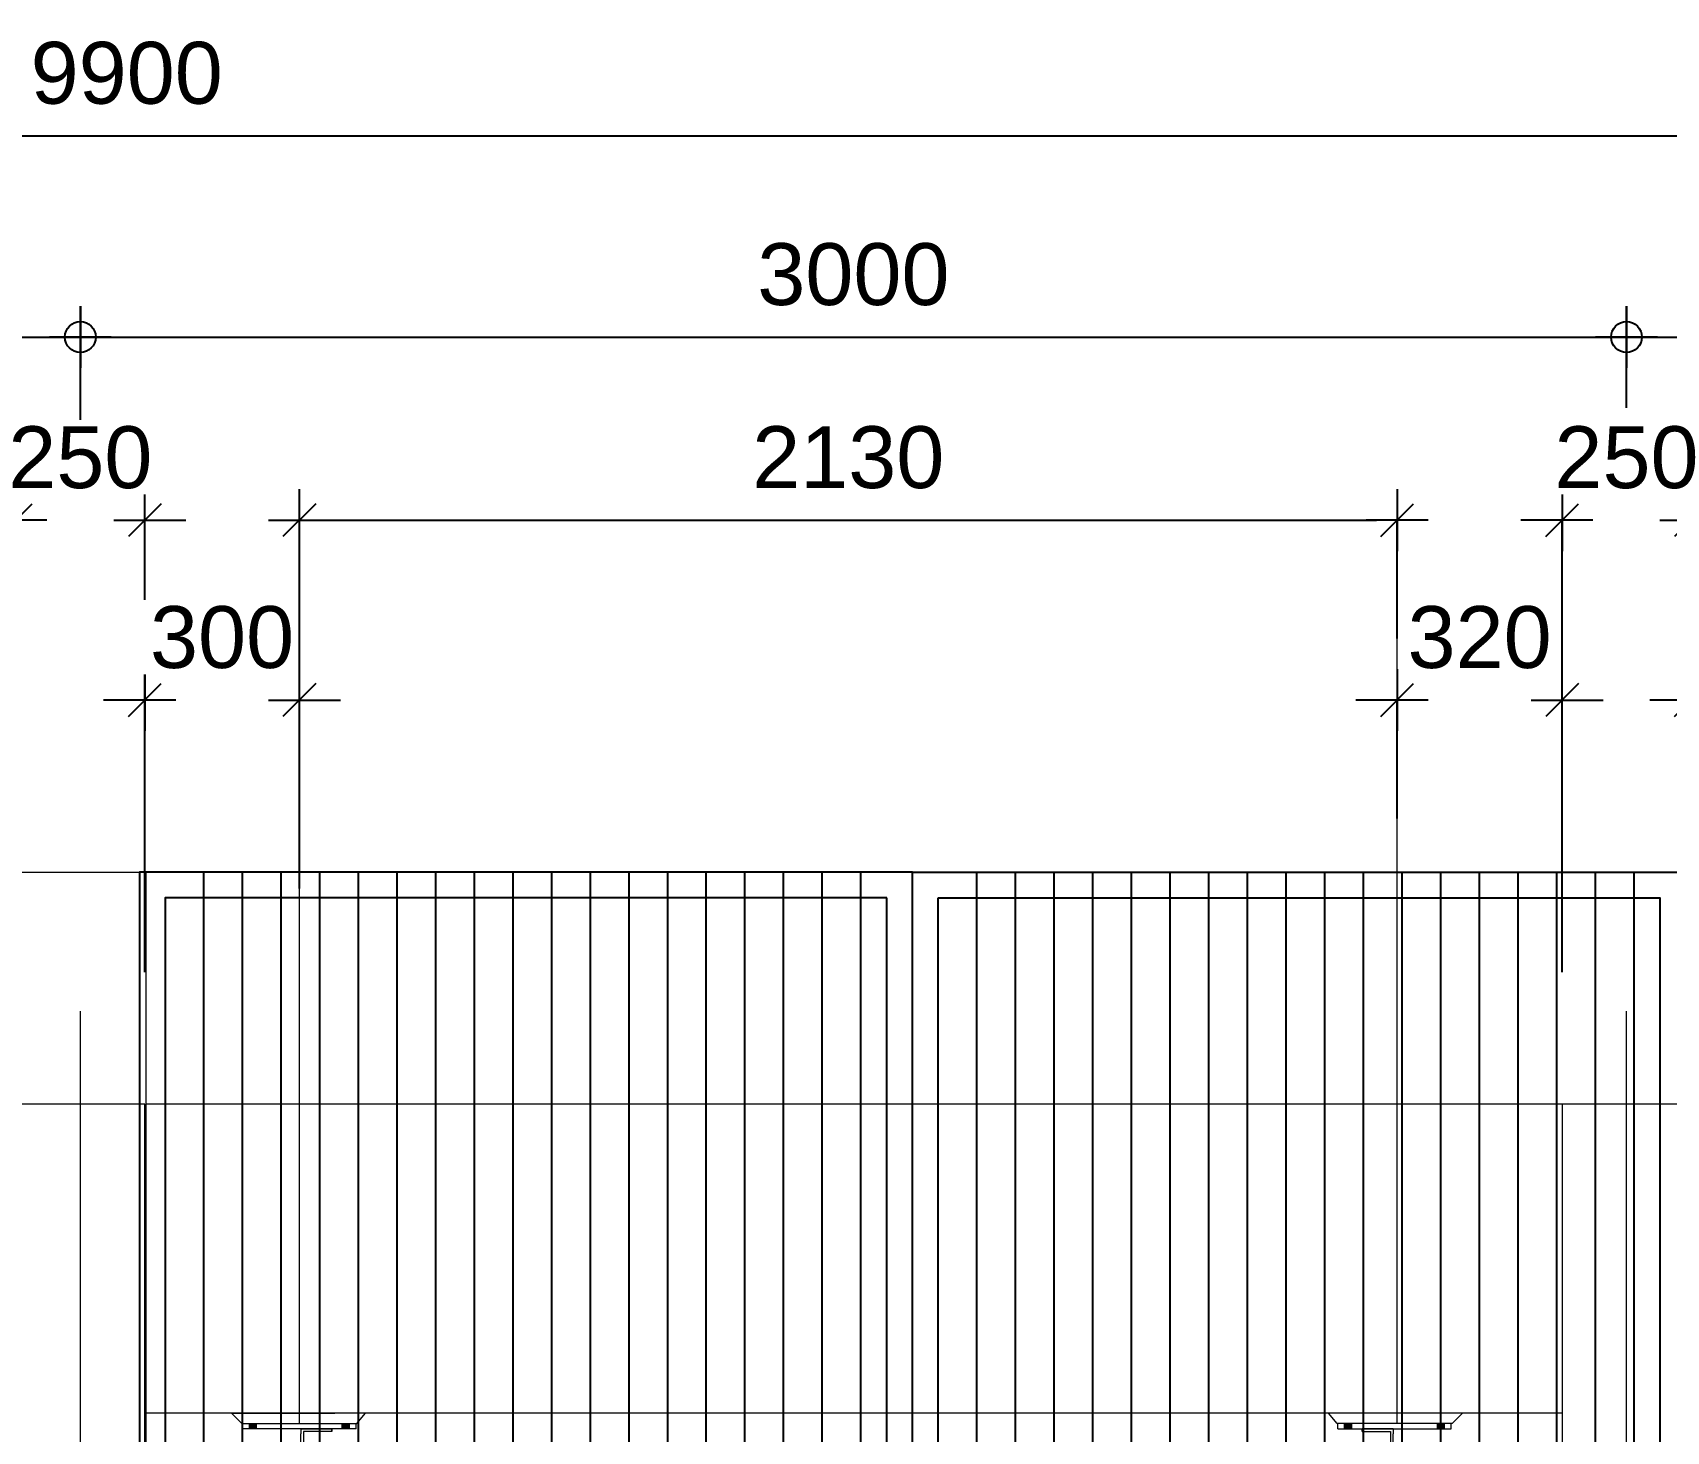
# Model space of a CAD drawing. Header units: millimetres. Extents: x 652937 to 1670132, y 1473552 to 2851037.
# Drawn here: x 663520.594 to 663523.764, y 1524567.373 to 1524570.087 of the extents above; entities that cross this region are included whole.
import ezdxf

# ---------------------------------------------------------------- set-up
doc = ezdxf.new("R2010")
doc.units = ezdxf.units.MM
for name, pattern in [('Grid Line', [22.225, 12.7, -3.175, 3.175, -3.175]), ('HIDDEN', [0.375, 0.25, -0.125]), ('XKITLINE00', [0]), ('XKITLINE02', [4, 2, -2])]:
    doc.linetypes.add(name, pattern=pattern)
doc.layers.add('000 - 0_HIDE_OBJ_FRAMING_DEF_SUB', color=7, linetype='Continuous', plot=False)
for name, color, linetype, lineweight in [('A-230-M_FLOOR', 7, 'Continuous', 25), ('A-GENM', 7, 'Continuous', 9), ('Bolt', 7, 'Continuous', 0), ('Part', 7, 'Continuous', 0), ('Z-030-M_GRID', 7, 'Continuous', 9)]:
    doc.layers.add(name, color=color, linetype=linetype, lineweight=lineweight)
doc.layers.add('S-DIM', color=7, linetype='Continuous')
doc.styles.add('Arial', font='arial.ttf')
doc.dimstyles.new('Dim 40 - Cen', dxfattribs={"dimscale": 0.04, "dimtxt": 3, "dimasz": 1, "dimexe": 0, "dimexo": 1, "dimgap": 1.5, "dimtad": 1, "dimdec": 0, "dimlfac": 1000, "dimzin": 1, "dimdsep": 46, "dimtxsty": 'Arial', "dimblk": 'CEN1', "dimcen": 0.09, "dimclrd": 7, "dimclre": 7, "dimclrt": 7, "dimadec": 0, "dimazin": 0, "dimtfac": 1, "dimtdec": 0, "dimtix": 1, "dimtofl": 0, "dimtmove": 2, "dimatfit": 3, "dimfxl": 1, "dimtfill": 1, "dimtolj": 1, "dimtzin": 0, "dimarcsym": 1})
doc.dimstyles.new('Dim 40 - End', dxfattribs={"dimscale": 0.04, "dimtxt": 3, "dimasz": 1, "dimexe": 0, "dimexo": 2.5, "dimgap": 1.5, "dimtad": 1, "dimdec": 0, "dimlfac": 1000, "dimzin": 1, "dimdsep": 46, "dimtxsty": 'Arial', "dimblk": 'END', "dimcen": 0.09, "dimclrd": 7, "dimclre": 7, "dimclrt": 7, "dimadec": 0, "dimazin": 0, "dimtfac": 1, "dimtdec": 0, "dimtix": 1, "dimtofl": 0, "dimtmove": 2, "dimatfit": 3, "dimfxl": 1, "dimtfill": 1, "dimtfillclr": 256, "dimtolj": 1, "dimtzin": 0, "dimarcsym": 0})

# ---------------------------------------------------------------- blocks, each defined once
blk = doc.blocks.new('GM_Louver Grill Vertical Z1 - Z Profile-17842814-ENT 3 ELE-2 Sheet')
at = {"layer": '000 - 0_HIDE_OBJ_FRAMING_DEF_SUB', "color": 7}
blk.add_line((-185546.9, 105925), (-185546.9, 114870), dxfattribs=at)
blk = doc.blocks.new('E2')
at = {"layer": '000 - 0_HIDE_OBJ_FRAMING_DEF_SUB', "color": 7}
for points in [[(1661279.1, 114870), (1659779.1, 114870), (1659779.1, 105925), (1661279.1, 105925)], [(1661279.1, 114870), (1662779.1, 114870), (1662779.1, 105925), (1661279.1, 105925)], [(1661229.1, 114820), (1659829.1, 114820), (1659829.1, 105975), (1661229.1, 105975)], [(1661329.1, 114820), (1662729.1, 114820), (1662729.1, 105975), (1661329.1, 105975)]]:
    blk.add_lwpolyline(points, close=True, dxfattribs=at)
at = {"layer": 'A-GENM', "color": 7}
for p in [(1845451, 0), (1845526, 0), (1845601, 0), (1845676, 0), (1845751, 0), (1845826, 0), (1845901, 0), (1845976, 0), (1846051, 0), (1846126, 0), (1846201, 0), (1846276, 0), (1846351, 0), (1846426, 0), (1846501, 0), (1846576, 0), (1846651, 0), (1846726, 0), (1846951, 0), (1847026, 0), (1847101, 0), (1847176, 0), (1847251, 0), (1847326, 0), (1847401, 0), (1847476, 0), (1847551, 0), (1847626, 0), (1847701, 0), (1847776, 0), (1847851, 0), (1847926, 0), (1848001, 0), (1848076, 0), (1848151, 0), (1848226, 0)]:
    blk.add_blockref('GM_Louver Grill Vertical Z1 - Z Profile-17842814-ENT 3 ELE-2 Sheet', p, dxfattribs=at)
blk = doc.blocks.new('*A3534110')
at = {"layer": 'Part', "color": 7, "linetype": 'XKITLINE00', "lineweight": 0}
for p, q in [((616.947209, 162.330227), (616.947209, 162.430227)), ((616.947209, 162.430227), (619.147209, 162.430227)), ((619.147209, 162.330227), (616.947209, 162.330227)), ((619.147209, 162.330227), (619.147209, 162.430227)), ((619.147209, 162.430227), (619.147211, 162.430227)), ((619.147211, 162.330227), (619.147209, 162.330227))]:
    blk.add_line(p, q, dxfattribs=at)
at = {"layer": 'Part', "color": 7, "linetype": 'XKITLINE02', "lineweight": 0}
for p, q in [((616.947211, 162.330227), (616.947211, 162.430227)), ((619.147209, 162.430227), (619.147211, 162.430227)), ((619.147209, 162.330227), (619.147211, 162.330227)), ((619.147211, 162.330227), (619.147211, 162.430227))]:
    blk.add_line(p, q, dxfattribs=at)
blk = doc.blocks.new('*A3535111')
at = {"layer": 'Part', "color": 7, "linetype": 'XKITLINE00', "lineweight": 0}
for p, q in [((618.077209, 162.330227), (618.077209, 162.230227)), ((618.677209, 162.280227), (618.677209, 162.330227)), ((618.677209, 162.280227), (618.127209, 162.280227)), ((618.127209, 162.280227), (618.127209, 162.230227))]:
    blk.add_line(p, q, dxfattribs=at)
at = {"layer": 'Part', "color": 7, "linetype": 'XKITLINE02', "lineweight": 0}
for p, q in [((618.077209, 162.330227), (618.67721, 162.330227)), ((618.67721, 162.330227), (618.67721, 162.280227)), ((618.07721, 161.730227), (618.077209, 162.230227)), ((618.127209, 162.230227), (618.12721, 161.730227)), ((618.077209, 161.730227), (618.12721, 161.730227))]:
    blk.add_line(p, q, dxfattribs=at)
blk = doc.blocks.new('*A3536112')
at = {"layer": 'Part', "color": 7, "linetype": 'XKITLINE00', "lineweight": 0}
for p, q in [((616.747209, 162.630227), (616.947209, 162.430227)), ((619.177209, 162.430227), (619.347209, 162.630227)), ((616.947209, 162.430227), (619.177211, 162.430227))]:
    blk.add_line(p, q, dxfattribs=at)
at = {"layer": 'Part', "color": 7, "linetype": 'XKITLINE02', "lineweight": 0}
for p, q in [((616.747209, 162.630227), (619.347211, 162.630227)), ((616.947211, 162.430227), (616.747211, 162.630227)), ((619.177211, 162.430227), (619.347211, 162.630227))]:
    blk.add_line(p, q, dxfattribs=at)
blk = doc.blocks.new('*A3538114')
at = {"layer": 'Bolt'}
for points in [[(617.217, 162.43), (617.217, 162.33), (617.077, 162.33), (617.077, 162.43)], [(619.017, 162.43), (619.017, 162.33), (618.877, 162.33), (618.877, 162.43)]]:
    blk.add_hatch(color=7, dxfattribs=at).paths.add_polyline_path(points, flags=17)
at = {"layer": 'Bolt', "color": 7, "linetype": 'XKITLINE00', "lineweight": 0}
for p, q in [((617.077, 162.33), (617.077, 162.43)), ((617.147, 162.33), (617.147, 162.43)), ((617.217, 162.33), (617.217, 162.43)), ((618.877, 162.33), (618.877, 162.43)), ((618.947, 162.33), (618.947, 162.43)), ((619.017, 162.33), (619.017, 162.43))]:
    blk.add_line(p, q, dxfattribs=at)
blk = doc.blocks.new('CEN1')
at = {"color": 7}
for p, q in [((0, 1.5), (0, -1.5)), ((1.5, 0), (-1.5, 0))]:
    blk.add_line(p, q, dxfattribs=at)
blk.add_circle((0, 0), 0.75, dxfattribs=at)
blk = doc.blocks.new('*D203')
at = {"layer": 'Defpoints', "color": 7, "transparency": 16777216}
for p in [(663525.7266, 1524569.8871), (663515.8266, 1524569.5573), (663525.7266, 1524569.5517)]:
    blk.add_point(p, dxfattribs=at)
at = {"layer": 'S-DIM', "color": 7, "lineweight": -2, "transparency": 16777216}
for p, q in [((663515.8266, 1524569.5973), (663515.8266, 1524569.8871)), ((663515.8666, 1524569.8871), (663525.6866, 1524569.8871)), ((663525.7266, 1524569.5917), (663525.7266, 1524569.8871))]:
    blk.add_line(p, q, dxfattribs=at)
at = {"layer": 'S-DIM', "color": 7, "lineweight": -2, "transparency": 16777216, "xscale": 0.04, "yscale": 0.04, "zscale": 0.04, "rotation": 180}
blk.add_blockref('CEN1', (663515.8266, 1524569.8871), dxfattribs=at)
at = {"layer": 'S-DIM', "color": 7, "lineweight": -2, "transparency": 16777216, "xscale": 0.04, "yscale": 0.04, "zscale": 0.04}
blk.add_blockref('CEN1', (663525.7266, 1524569.8871), dxfattribs=at)
at = {"layer": 'S-DIM', "color": 7, "transparency": 16777216, "insert": (663520.7766, 1524570.0084), "char_height": 0.12, "attachment_point": 5, "style": 'Arial', "bg_fill": 3, "box_fill_scale": 1.1, "bg_fill_color": 256, "bg_fill_true_color": 13158600, "bg_fill_transparency": 0}
blk.add_mtext('\\A1;9900', dxfattribs=at)
blk = doc.blocks.new('*D211')
at = {"layer": 'Defpoints', "color": 7, "transparency": 16777216}
for p in [(663520.6866, 1524569.4965), (663517.4016, 1524569.2595), (663520.6866, 1524569.251)]:
    blk.add_point(p, dxfattribs=at)
at = {"layer": 'S-DIM', "color": 7, "lineweight": -2, "transparency": 16777216}
for p, q in [((663517.4016, 1524569.2995), (663517.4016, 1524569.4965)), ((663517.4416, 1524569.4965), (663520.6466, 1524569.4965)), ((663520.6866, 1524569.291), (663520.6866, 1524569.4965))]:
    blk.add_line(p, q, dxfattribs=at)
at = {"layer": 'S-DIM', "color": 7, "lineweight": -2, "transparency": 16777216, "xscale": 0.04, "yscale": 0.04, "zscale": 0.04, "rotation": 180}
blk.add_blockref('CEN1', (663517.4016, 1524569.4965), dxfattribs=at)
at = {"layer": 'S-DIM', "color": 7, "lineweight": -2, "transparency": 16777216, "xscale": 0.04, "yscale": 0.04, "zscale": 0.04}
blk.add_blockref('CEN1', (663520.6866, 1524569.4965), dxfattribs=at)
at = {"layer": 'S-DIM', "color": 7, "transparency": 16777216, "insert": (663519.0441, 1524569.6178), "char_height": 0.12, "attachment_point": 5, "style": 'Arial', "bg_fill": 3, "box_fill_scale": 1.1, "bg_fill_color": 256, "bg_fill_true_color": 13158600, "bg_fill_transparency": 0}
blk.add_mtext('\\A1;3285', dxfattribs=at)
blk = doc.blocks.new('*D212')
at = {"layer": 'Defpoints', "color": 7, "transparency": 16777216}
for p in [(663523.6866, 1524569.4965), (663523.6866, 1524569.3189), (663520.6866, 1524569.251)]:
    blk.add_point(p, dxfattribs=at)
at = {"layer": 'S-DIM', "color": 7, "lineweight": -2, "transparency": 16777216}
for p, q in [((663520.6866, 1524569.291), (663520.6866, 1524569.4965)), ((663520.7266, 1524569.4965), (663523.6466, 1524569.4965)), ((663523.6866, 1524569.3589), (663523.6866, 1524569.4965))]:
    blk.add_line(p, q, dxfattribs=at)
at = {"layer": 'S-DIM', "color": 7, "lineweight": -2, "transparency": 16777216, "xscale": 0.04, "yscale": 0.04, "zscale": 0.04, "rotation": 180}
blk.add_blockref('CEN1', (663520.6866, 1524569.4965), dxfattribs=at)
at = {"layer": 'S-DIM', "color": 7, "lineweight": -2, "transparency": 16777216, "xscale": 0.04, "yscale": 0.04, "zscale": 0.04}
blk.add_blockref('CEN1', (663523.6866, 1524569.4965), dxfattribs=at)
at = {"layer": 'S-DIM', "color": 7, "transparency": 16777216, "insert": (663522.1866, 1524569.6178), "char_height": 0.12, "attachment_point": 5, "style": 'Arial', "bg_fill": 3, "box_fill_scale": 1.1, "bg_fill_color": 256, "bg_fill_true_color": 13158600, "bg_fill_transparency": 0}
blk.add_mtext('\\A1;3000', dxfattribs=at)
blk = doc.blocks.new('*D213')
at = {"layer": 'Defpoints', "color": 7, "transparency": 16777216}
for p in [(663525.7266, 1524569.4965), (663523.6866, 1524569.3189), (663525.7266, 1524569.2425)]:
    blk.add_point(p, dxfattribs=at)
at = {"layer": 'S-DIM', "color": 7, "lineweight": -2, "transparency": 16777216}
for p, q in [((663523.6866, 1524569.3589), (663523.6866, 1524569.4965)), ((663523.7266, 1524569.4965), (663525.6866, 1524569.4965)), ((663525.7266, 1524569.2825), (663525.7266, 1524569.4965))]:
    blk.add_line(p, q, dxfattribs=at)
at = {"layer": 'S-DIM', "color": 7, "lineweight": -2, "transparency": 16777216, "xscale": 0.04, "yscale": 0.04, "zscale": 0.04, "rotation": 180}
blk.add_blockref('CEN1', (663523.6866, 1524569.4965), dxfattribs=at)
at = {"layer": 'S-DIM', "color": 7, "lineweight": -2, "transparency": 16777216, "xscale": 0.04, "yscale": 0.04, "zscale": 0.04}
blk.add_blockref('CEN1', (663525.7266, 1524569.4965), dxfattribs=at)
at = {"layer": 'S-DIM', "color": 7, "transparency": 16777216, "insert": (663524.7066, 1524569.6178), "char_height": 0.12, "attachment_point": 5, "style": 'Arial', "bg_fill": 3, "box_fill_scale": 1.1, "bg_fill_color": 256, "bg_fill_true_color": 13158600, "bg_fill_transparency": 0}
blk.add_mtext('\\A1;2040', dxfattribs=at)
blk = doc.blocks.new('END')
at = {"color": 7}
for p, q in [((-0.795, -0.795), (0.795, 0.795)), ((0, 1.5), (0, -1.5)), ((1.5, 0), (-1.5, 0))]:
    blk.add_line(p, q, dxfattribs=at)
blk = doc.blocks.new('*D288')
at = {"layer": 'Defpoints', "color": 7, "transparency": 16777216}
for p in [(663520.8116, 1524569.1413), (663520.5616, 1524568.5131), (663520.8116, 1524568.5131)]:
    blk.add_point(p, dxfattribs=at)
at = {"layer": 'S-DIM', "color": 7, "lineweight": -2, "transparency": 16777216}
for p, q in [((663520.5216, 1524569.1413), (663520.4816, 1524569.1413)), ((663520.5616, 1524568.6131), (663520.5616, 1524569.1413)), ((663520.8116, 1524568.6131), (663520.8116, 1524569.1413)), ((663520.8516, 1524569.1413), (663520.8916, 1524569.1413))]:
    blk.add_line(p, q, dxfattribs=at)
at = {"layer": 'S-DIM', "color": 7, "lineweight": -2, "transparency": 16777216, "xscale": 0.04, "yscale": 0.04, "zscale": 0.04}
blk.add_blockref('END', (663520.5616, 1524569.1413), dxfattribs=at)
at = {"layer": 'S-DIM', "color": 7, "lineweight": -2, "transparency": 16777216, "xscale": 0.04, "yscale": 0.04, "zscale": 0.04, "rotation": 180}
blk.add_blockref('END', (663520.8116, 1524569.1413), dxfattribs=at)
at = {"layer": 'S-DIM', "color": 7, "transparency": 16777216, "insert": (663520.6866, 1524569.2625), "char_height": 0.12, "attachment_point": 5, "style": 'Arial', "bg_fill": 3, "box_fill_scale": 1.1, "bg_fill_color": 256, "bg_fill_true_color": 13158600, "bg_fill_transparency": 0}
blk.add_mtext('\\A1;250', dxfattribs=at)
blk = doc.blocks.new('*D289')
at = {"layer": 'Defpoints', "color": 7, "transparency": 16777216}
for p in [(663521.1116, 1524568.7922), (663521.1116, 1524568.3266), (663520.8116, 1524568.1641)]:
    blk.add_point(p, dxfattribs=at)
at = {"layer": 'S-DIM', "color": 7, "lineweight": -2, "transparency": 16777216}
for p, q in [((663520.7716, 1524568.7922), (663520.7316, 1524568.7922)), ((663520.8116, 1524568.2641), (663520.8116, 1524568.7922)), ((663521.1116, 1524568.4266), (663521.1116, 1524568.7922)), ((663521.1516, 1524568.7922), (663521.1916, 1524568.7922))]:
    blk.add_line(p, q, dxfattribs=at)
at = {"layer": 'S-DIM', "color": 7, "lineweight": -2, "transparency": 16777216, "xscale": 0.04, "yscale": 0.04, "zscale": 0.04}
blk.add_blockref('END', (663520.8116, 1524568.7922), dxfattribs=at)
at = {"layer": 'S-DIM', "color": 7, "lineweight": -2, "transparency": 16777216, "xscale": 0.04, "yscale": 0.04, "zscale": 0.04, "rotation": 180}
blk.add_blockref('END', (663521.1116, 1524568.7922), dxfattribs=at)
at = {"layer": 'S-DIM', "color": 7, "transparency": 16777216, "insert": (663520.9616, 1524568.9135), "char_height": 0.12, "attachment_point": 5, "style": 'Arial', "bg_fill": 3, "box_fill_scale": 1.1, "bg_fill_color": 256, "bg_fill_true_color": 13158600, "bg_fill_transparency": 0}
blk.add_mtext('\\A1;300', dxfattribs=at)
blk = doc.blocks.new('*D290')
at = {"layer": 'Defpoints', "color": 7, "transparency": 16777216}
for p in [(663523.2416, 1524569.1413), (663523.2416, 1524568.8114), (663521.1116, 1524568.6757)]:
    blk.add_point(p, dxfattribs=at)
at = {"layer": 'S-DIM', "color": 7, "lineweight": -2, "transparency": 16777216}
for p, q in [((663521.1116, 1524568.7757), (663521.1116, 1524569.1413)), ((663521.1516, 1524569.1413), (663523.2016, 1524569.1413)), ((663523.2416, 1524568.9114), (663523.2416, 1524569.1413))]:
    blk.add_line(p, q, dxfattribs=at)
at = {"layer": 'S-DIM', "color": 7, "lineweight": -2, "transparency": 16777216, "xscale": 0.04, "yscale": 0.04, "zscale": 0.04, "rotation": 180}
blk.add_blockref('END', (663521.1116, 1524569.1413), dxfattribs=at)
at = {"layer": 'S-DIM', "color": 7, "lineweight": -2, "transparency": 16777216, "xscale": 0.04, "yscale": 0.04, "zscale": 0.04}
blk.add_blockref('END', (663523.2416, 1524569.1413), dxfattribs=at)
at = {"layer": 'S-DIM', "color": 7, "transparency": 16777216, "insert": (663522.1766, 1524569.2626), "char_height": 0.12, "attachment_point": 5, "style": 'Arial', "bg_fill": 3, "box_fill_scale": 1.1, "bg_fill_color": 256, "bg_fill_true_color": 13158600, "bg_fill_transparency": 0}
blk.add_mtext('\\A1;2130', dxfattribs=at)
blk = doc.blocks.new('*D291')
at = {"layer": 'Defpoints', "color": 7, "transparency": 16777216}
for p in [(663523.5616, 1524568.7922), (663523.2416, 1524568.4623), (663523.5616, 1524568.1641)]:
    blk.add_point(p, dxfattribs=at)
at = {"layer": 'S-DIM', "color": 7, "lineweight": -2, "transparency": 16777216}
for p, q in [((663523.2016, 1524568.7922), (663523.1616, 1524568.7922)), ((663523.2416, 1524568.5623), (663523.2416, 1524568.7922)), ((663523.5616, 1524568.2641), (663523.5616, 1524568.7922)), ((663523.6016, 1524568.7922), (663523.6416, 1524568.7922))]:
    blk.add_line(p, q, dxfattribs=at)
at = {"layer": 'S-DIM', "color": 7, "lineweight": -2, "transparency": 16777216, "xscale": 0.04, "yscale": 0.04, "zscale": 0.04}
blk.add_blockref('END', (663523.2416, 1524568.7922), dxfattribs=at)
at = {"layer": 'S-DIM', "color": 7, "lineweight": -2, "transparency": 16777216, "xscale": 0.04, "yscale": 0.04, "zscale": 0.04, "rotation": 180}
blk.add_blockref('END', (663523.5616, 1524568.7922), dxfattribs=at)
at = {"layer": 'S-DIM', "color": 7, "transparency": 16777216, "insert": (663523.4016, 1524568.9135), "char_height": 0.12, "attachment_point": 5, "style": 'Arial', "bg_fill": 3, "box_fill_scale": 1.1, "bg_fill_color": 256, "bg_fill_true_color": 13158600, "bg_fill_transparency": 0}
blk.add_mtext('\\A1;320', dxfattribs=at)
blk = doc.blocks.new('*D292')
at = {"layer": 'Defpoints', "color": 7, "transparency": 16777216}
for p in [(663523.8116, 1524569.1413), (663523.5616, 1524568.5131), (663523.8116, 1524568.5131)]:
    blk.add_point(p, dxfattribs=at)
at = {"layer": 'S-DIM', "color": 7, "lineweight": -2, "transparency": 16777216}
for p, q in [((663523.5216, 1524569.1413), (663523.4816, 1524569.1413)), ((663523.5616, 1524568.6131), (663523.5616, 1524569.1413)), ((663523.8116, 1524568.6131), (663523.8116, 1524569.1413)), ((663523.8516, 1524569.1413), (663523.8916, 1524569.1413))]:
    blk.add_line(p, q, dxfattribs=at)
at = {"layer": 'S-DIM', "color": 7, "lineweight": -2, "transparency": 16777216, "xscale": 0.04, "yscale": 0.04, "zscale": 0.04}
blk.add_blockref('END', (663523.5616, 1524569.1413), dxfattribs=at)
at = {"layer": 'S-DIM', "color": 7, "lineweight": -2, "transparency": 16777216, "xscale": 0.04, "yscale": 0.04, "zscale": 0.04, "rotation": 180}
blk.add_blockref('END', (663523.8116, 1524569.1413), dxfattribs=at)
at = {"layer": 'S-DIM', "color": 7, "transparency": 16777216, "insert": (663523.6866, 1524569.2625), "char_height": 0.12, "attachment_point": 5, "style": 'Arial', "bg_fill": 3, "box_fill_scale": 1.1, "bg_fill_color": 256, "bg_fill_true_color": 13158600, "bg_fill_transparency": 0}
blk.add_mtext('\\A1;250', dxfattribs=at)
blk = doc.blocks.new('*D293')
at = {"layer": 'Defpoints', "color": 7, "transparency": 16777216}
for p in [(663524.1116, 1524568.7922), (663524.1116, 1524568.4784), (663523.8116, 1524568.1641)]:
    blk.add_point(p, dxfattribs=at)
at = {"layer": 'S-DIM', "color": 7, "lineweight": -2, "transparency": 16777216}
for p, q in [((663523.7716, 1524568.7922), (663523.7316, 1524568.7922)), ((663523.8116, 1524568.2641), (663523.8116, 1524568.7922)), ((663524.1116, 1524568.5784), (663524.1116, 1524568.7922)), ((663524.1516, 1524568.7922), (663524.1916, 1524568.7922))]:
    blk.add_line(p, q, dxfattribs=at)
at = {"layer": 'S-DIM', "color": 7, "lineweight": -2, "transparency": 16777216, "xscale": 0.04, "yscale": 0.04, "zscale": 0.04}
blk.add_blockref('END', (663523.8116, 1524568.7922), dxfattribs=at)
at = {"layer": 'S-DIM', "color": 7, "lineweight": -2, "transparency": 16777216, "xscale": 0.04, "yscale": 0.04, "zscale": 0.04, "rotation": 180}
blk.add_blockref('END', (663524.1116, 1524568.7922), dxfattribs=at)
at = {"layer": 'S-DIM', "color": 7, "transparency": 16777216, "insert": (663523.9616, 1524568.9135), "char_height": 0.12, "attachment_point": 5, "style": 'Arial', "bg_fill": 3, "box_fill_scale": 1.1, "bg_fill_color": 256, "bg_fill_true_color": 13158600, "bg_fill_transparency": 0}
blk.add_mtext('\\A1;300', dxfattribs=at)
blk = doc.blocks.new('12')
at = {"layer": 'Part', "color": 7, "linetype": 'XKITLINE00', "lineweight": 0}
blk.add_lwpolyline([(663520.0716, 1524499.3916), (663520.0716, 1524502.7216), (663520.8136, 1524502.7216), (663520.8136, 1524499.3916)], close=True, dxfattribs=at)

msp = doc.modelspace()

# ---------------------------------------------------------------- linework, layer by layer
at = {"layer": 'A-230-M_FLOOR', "color": 7, "lineweight": 9}
msp.add_lwpolyline([(663523.8116, 1524556.0381), (663523.8116, 1524568.0081), (663523.5616, 1524568.0081), (663523.5616, 1524556.0381)], dxfattribs=at)
at = {"layer": 'Part', "color": 7, "linetype": 'XKITLINE00', "lineweight": 0}
for p, q in [((663529.5616, 1524568.0081), (663520.8136, 1524568.0081)), ((663523.5616, 1524567.4081), (663520.8116, 1524567.4081))]:
    msp.add_line(p, q, dxfattribs=at)
at = {"layer": 'Part', "color": 7, "linetype": 'HIDDEN', "lineweight": 0, "ltscale": 20}
msp.add_lwpolyline([(663520.8116, 1524557.0881), (663520.8116, 1524568.0081), (663520.5616, 1524568.0081), (663520.5616, 1524557.0881)], dxfattribs=at)
at = {"layer": 'Z-030-M_GRID', "color": 7, "linetype": 'Grid Line'}
for p, q in [((663520.6866, 1524555.4885), (663520.6866, 1524569.5174)), ((663523.6866, 1524555.4885), (663523.6866, 1524569.5174))]:
    msp.add_line(p, q, dxfattribs=at)
at = {"layer": 'Z-030-M_GRID', "color": 7, "linetype": 'HIDDEN', "ltscale": 10}
for p, q in [((663521.1116, 1524567.3881), (663521.1116, 1524568.9702)), ((663523.2416, 1524567.3881), (663523.2416, 1524568.9702))]:
    msp.add_line(p, q, dxfattribs=at)

# ---------------------------------------------------------------- block references
at = {"color": 7, "xscale": 0.001, "yscale": 0.001, "zscale": 0.001}
msp.add_blockref('E2', (661861.0221, 1524453.5881), dxfattribs=at)
at = {"color": 7, "lineweight": 0, "yscale": 0.1, "zscale": 0.1}
for name, p, xscale in [('*A3536112', (663459.3054, 1524551.1451), 0.1), ('*A3536112', (663585.0428, 1524551.1451), -0.1), ('*A3534110', (663459.3069, 1524551.1451), 0.1), ('*A3538114', (663459.3069, 1524551.1451), 0.1), ('*A3535111', (663459.3069, 1524551.1451), 0.1), ('*A3534110', (663585.0413, 1524551.1451), -0.1), ('*A3538114', (663585.0413, 1524551.1451), -0.1), ('*A3535111', (663585.0413, 1524551.1451), -0.1)]:
    msp.add_blockref(name, p, dxfattribs=dict(at, xscale=xscale))

# ---------------------------------------------------------------- dimensions: what is measured, and where the dimension line sits
at = {"layer": 'S-DIM', "color": 7}
dim = msp.add_linear_dim(base=(663525.7266, 1524569.8871), p1=(663515.8266, 1524569.5573), p2=(663525.7266, 1524569.5517), dimstyle='Dim 40 - Cen', override={"dimclrd": 7, "dimclre": 7, "dimclrt": 7}, dxfattribs=at)
dim.commit()
dim.dimension.update_dxf_attribs({"geometry": '*D203', "text_midpoint": (663520.7766, 1524570.0084)})

# ---------------------------------------------------------------- next in the draw order: dimensions: what is measured, and where the dimension line sits
dim = msp.add_linear_dim(base=(663520.6866, 1524569.4965), p1=(663517.4016, 1524569.2595), p2=(663520.6866, 1524569.251), dimstyle='Dim 40 - Cen', override={"dimclrd": 7, "dimclre": 7, "dimclrt": 7}, dxfattribs=at)
dim.commit()
dim.dimension.update_dxf_attribs({"geometry": '*D211', "text_midpoint": (663519.0441, 1524569.6178)})

# ---------------------------------------------------------------- next in the draw order: dimensions: what is measured, and where the dimension line sits
dim = msp.add_linear_dim(base=(663523.6866, 1524569.4965), p1=(663520.6866, 1524569.251), p2=(663523.6866, 1524569.3189), dimstyle='Dim 40 - Cen', override={"dimclrd": 7, "dimclre": 7, "dimclrt": 7}, dxfattribs=at)
dim.commit()
dim.dimension.update_dxf_attribs({"geometry": '*D212', "text_midpoint": (663522.1866, 1524569.6178)})

# ---------------------------------------------------------------- next in the draw order: dimensions: what is measured, and where the dimension line sits
for base, p1, p2, dimstyle, picture, middle in [((663525.7266, 1524569.4965), (663523.6866, 1524569.3189), (663525.7266, 1524569.2425), 'Dim 40 - Cen', '*D213', (663524.7066, 1524569.6178)), ((663520.8116, 1524569.1413), (663520.5616, 1524568.5131), (663520.8116, 1524568.5131), 'Dim 40 - End', '*D288', (663520.6866, 1524569.2625))]:
    dim = msp.add_linear_dim(base=base, p1=p1, p2=p2, dimstyle=dimstyle, override={"dimclrd": 7, "dimclre": 7, "dimclrt": 7}, dxfattribs=at)
    dim.commit()
    dim.dimension.update_dxf_attribs({"geometry": picture, "text_midpoint": middle})

# ---------------------------------------------------------------- next in the draw order: dimensions: what is measured, and where the dimension line sits
dim = msp.add_linear_dim(base=(663521.1116, 1524568.7922), p1=(663520.8116, 1524568.1641), p2=(663521.1116, 1524568.3266), dimstyle='Dim 40 - End', override={"dimclrd": 7, "dimclre": 7, "dimclrt": 7}, dxfattribs=at)
dim.commit()
dim.dimension.update_dxf_attribs({"geometry": '*D289', "text_midpoint": (663520.9616, 1524568.9135)})

# ---------------------------------------------------------------- next in the draw order: dimensions: what is measured, and where the dimension line sits
dim = msp.add_linear_dim(base=(663523.2416, 1524569.1413), p1=(663521.1116, 1524568.6757), p2=(663523.2416, 1524568.8114), dimstyle='Dim 40 - End', override={"dimclrd": 7, "dimclre": 7, "dimclrt": 7}, dxfattribs=at)
dim.commit()
dim.dimension.update_dxf_attribs({"geometry": '*D290', "text_midpoint": (663522.1766, 1524569.2626)})

# ---------------------------------------------------------------- next in the draw order: dimensions: what is measured, and where the dimension line sits
dim = msp.add_linear_dim(base=(663523.5616, 1524568.7922), p1=(663523.2416, 1524568.4623), p2=(663523.5616, 1524568.1641), dimstyle='Dim 40 - End', override={"dimclrd": 7, "dimclre": 7, "dimclrt": 7}, dxfattribs=at)
dim.commit()
dim.dimension.update_dxf_attribs({"geometry": '*D291', "text_midpoint": (663523.4016, 1524568.9135)})

# ---------------------------------------------------------------- next in the draw order: dimensions: what is measured, and where the dimension line sits
dim = msp.add_linear_dim(base=(663523.8116, 1524569.1413), p1=(663523.5616, 1524568.5131), p2=(663523.8116, 1524568.5131), dimstyle='Dim 40 - End', override={"dimclrd": 7, "dimclre": 7, "dimclrt": 7}, dxfattribs=at)
dim.commit()
dim.dimension.update_dxf_attribs({"geometry": '*D292', "text_midpoint": (663523.6866, 1524569.2625)})

# ---------------------------------------------------------------- next in the draw order: dimensions: what is measured, and where the dimension line sits
dim = msp.add_linear_dim(base=(663524.1116, 1524568.7922), p1=(663523.8116, 1524568.1641), p2=(663524.1116, 1524568.4784), dimstyle='Dim 40 - End', override={"dimclrd": 7, "dimclre": 7, "dimclrt": 7}, dxfattribs=at)
dim.commit()
dim.dimension.update_dxf_attribs({"geometry": '*D293', "text_midpoint": (663523.9616, 1524568.9135)})

# ---------------------------------------------------------------- next in the draw order: block references
at = {"color": 7}
msp.add_blockref('12', (0, 65.7366), dxfattribs=at)

doc.saveas('drawing.dxf')
